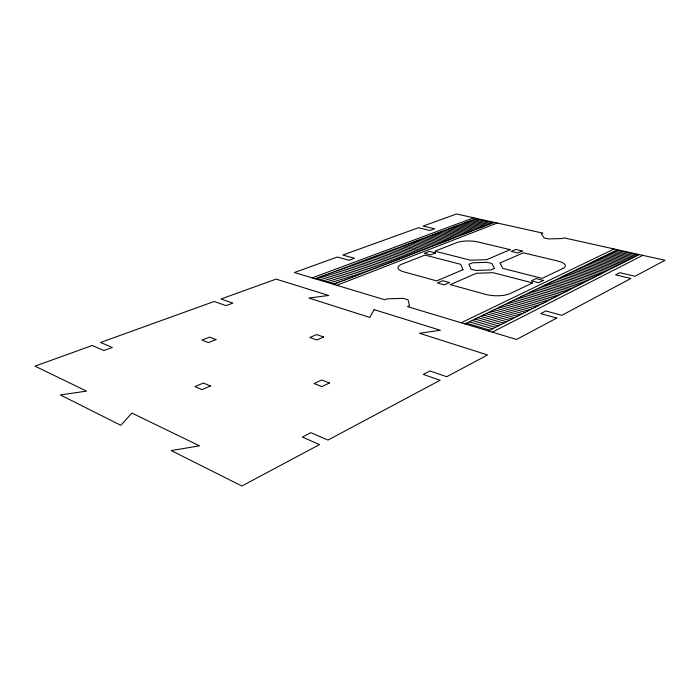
<?xml version="1.0" encoding="UTF-8"?>
<svg xmlns="http://www.w3.org/2000/svg" width="700" height="700" viewBox="0 0 700 700"><rect width="100%" height="100%" fill="white"/><g stroke="black" fill="none" stroke-linecap="round" stroke-linejoin="round"><path stroke-width="1.05" d="M492.293 332.15L642.784 255.343M488.329 330.96L639.135 254.537M465.001 323.925L617.645 249.76M461.186 322.779L614.119 248.981M336.805 285.32L497.28 223.029M333.672 284.375L494.287 222.364M315.21 278.81L476.621 218.435M312.183 277.9L473.716 217.796M475.475 218.864L493.15 222.801M616.577 250.276L638.094 255.062M473.331 219.669L491.024 223.624M614.582 251.248L636.125 256.06M471.17 220.474L488.88 224.455M612.579 252.219L634.148 257.066M469.009 221.287L486.727 225.277M610.566 253.199L632.17 258.072M466.83 222.101L484.566 226.118M608.536 254.179L630.175 259.079M464.642 222.915L482.396 226.957M606.506 255.176L628.163 260.094M462.438 223.737L480.209 227.797M604.459 256.165L626.15 261.118M460.233 224.569L478.012 228.646M602.403 257.171L624.12 262.15M458.01 225.4L475.808 229.495M600.329 258.169L622.081 263.183M455.779 226.231L473.594 230.352M598.246 259.184L620.025 264.224M453.539 227.071L471.363 231.21M596.155 260.199L617.969 265.265M451.281 227.911L469.123 232.076M594.055 261.223L615.895 266.315M449.015 228.76L466.874 232.943M591.938 262.246L613.804 267.374M446.74 229.618L464.616 233.818M589.811 263.279L611.712 268.433M444.456 230.466L462.341 234.693M587.676 264.32L609.604 269.5M442.155 231.332L460.058 235.576M585.524 265.361L607.477 270.576M439.845 232.19L457.765 236.469M583.363 266.42L605.351 271.661M437.526 233.065L455.455 237.352M581.192 267.47L603.207 272.746M435.19 233.931L453.136 238.254M579.005 268.537L601.046 273.84M432.845 234.806L450.809 239.146M576.809 269.605L598.876 274.934M430.491 235.69L448.464 240.056M574.595 270.672L596.697 276.045M428.12 236.574L446.11 240.966M572.372 271.757L594.51 277.156M425.74 237.466L443.748 241.876M570.141 272.842L592.305 278.267M423.351 238.359L441.368 242.795M567.892 273.936L590.082 279.396M420.945 239.26L438.97 243.723M565.635 275.03L587.851 280.525M418.53 240.17L436.572 244.65M563.36 276.132L585.611 281.662M416.098 241.071L434.158 245.578M561.076 277.244L583.354 282.8M413.656 241.99L431.725 246.514M558.775 278.364L581.087 283.955M411.206 242.909L429.284 247.459M556.465 279.484L578.804 285.11M408.739 243.828L426.834 248.404M554.137 280.613L576.503 286.274M406.262 244.755L424.366 249.358M551.801 281.75L574.192 287.446M403.769 245.691L421.89 250.32M549.447 282.896L571.874 288.619M401.441 246.557L419.571 251.213M547.251 283.964L569.704 289.721M398.921 247.502L417.069 252.175M544.88 285.119L567.359 290.911M396.392 248.447L414.549 253.146M542.483 286.283L564.996 292.11M393.855 249.401L412.02 254.126M540.076 287.446L562.616 293.309M391.291 250.355L409.474 255.106M537.661 288.619L560.227 294.525M388.727 251.318L406.919 256.095M535.229 289.809L557.821 295.741M386.137 252.28L404.346 257.092M532.779 290.999L555.398 296.966M383.539 253.251L401.756 258.09M530.311 292.189L552.965 298.2M380.931 254.231L399.158 259.088M527.835 293.396L550.515 299.442M378.306 255.211L396.55 260.102M525.35 294.604L548.056 300.694M375.664 256.2L393.916 261.118M522.839 295.82L545.58 301.945M373.012 257.189L391.274 262.132M520.319 297.045L543.086 303.214M370.344 258.186L388.623 263.156M517.781 298.279L540.575 304.483M367.666 259.192L385.954 264.189M515.226 299.521L538.055 305.76M364.971 260.199L383.267 265.23M512.663 300.773L535.517 307.046M362.259 261.214L380.564 266.271M510.081 302.024L532.962 308.341M359.529 262.238L377.851 267.321M507.483 303.284L530.39 309.645M356.79 263.261L375.121 268.371M504.866 304.553L527.8 310.949M354.034 264.294L372.374 269.43M502.241 305.839L525.201 312.27M351.269 265.326L369.618 270.498M499.59 307.116L522.585 313.6M348.477 266.368L366.844 271.574M496.93 308.411L519.951 314.93M345.678 267.418L364.053 272.65M494.252 309.715L517.3 316.277M342.86 268.467L361.244 273.726M491.558 311.027L514.631 317.625M340.034 269.526L358.418 274.82M488.845 312.34L511.945 318.99M337.181 270.594L355.582 275.914M486.115 313.67L509.241 320.355M334.32 271.661L352.73 277.016M483.367 315L506.529 321.738M331.441 272.746L349.86 278.127M480.611 316.348L503.79 323.12M328.545 273.822L346.973 279.239M477.829 317.695L501.043 324.52M325.631 274.916L344.067 280.359M475.029 319.051L498.269 325.92M322.709 276.01L341.154 281.488M472.22 320.425L495.477 327.329M319.76 277.113L338.214 282.625M469.385 321.799L492.677 328.755M316.803 278.215L335.265 283.762M466.532 323.181L489.851 330.181M374.115 309.619L369.81 317.441L308.91 298.034L328.694 295.47L276.141 279.108L221.016 299.005L232.89 303.091L226.03 305.62L214.165 301.481L100.59 342.475L112.315 347.506L103.924 350.595L92.225 345.494L35 366.152L86.52 391.108L60.358 394.957L120.811 425.285L131.889 413.088L199.491 445.848L171.22 450.581L241.868 486.019L319.559 444.57L302.348 437.071L310.809 432.688L328.002 440.072L440.081 380.275L423.316 374.421L429.975 370.974L446.705 376.74L487.541 354.953L419.501 333.279L440.387 330.26L374.115 309.619M556.71 318.054L516.574 339.465L407.47 306.6L409.535 305.699L408.021 299.766L403.156 298.322L386.846 298.891L384.773 299.766L294.35 272.536L337.339 257.014L349.099 260.286L354.559 258.274L342.808 255.045L418.451 227.736L429.984 230.493L434.621 228.786L423.098 226.065L456.566 213.981L542.762 233.126L541.293 233.748L544.215 237.912L548.817 238.945L562.651 238.507L564.104 237.869L665 260.277L635.049 276.264L619.832 272.659L615.597 274.846L630.858 278.495L561.776 315.35L545.86 310.966L540.75 313.609L556.71 318.054M329.429 382.979L321.895 386.584L314.125 383.574L321.668 380.004L329.429 382.979M543.392 280.42L538.641 282.695L531.379 280.822L536.148 278.574L543.392 280.42M532.604 282.896L510.379 293.484A17.657 6.107 1.6 0 1 485.502 294.341L450.275 284.637L476.438 273.254L493.106 272.694L532.604 282.896M562.756 268.546L542.124 278.373L502.801 268.398L499.931 263.016L523.381 252.814L557.489 260.96A16.695 5.355 2.4 0 1 562.756 268.546M494.445 268.441L491.006 269.946L475.877 270.445L471.126 269.211L468.921 264.276L472.386 262.815L487.209 262.325L491.934 263.515L494.445 268.441M210.438 385.998L202.011 389.646L194.976 386.601L203.403 383.005L210.438 385.998M323.671 336.998L316.811 339.964L309.811 337.505L316.671 334.574L323.671 336.998M449.496 282.555L444.194 284.848L437.386 282.966L442.697 280.691L449.496 282.555M522.296 251.046L517.808 252.989L511.192 251.405L515.699 249.48L522.296 251.046M462.971 269.719L436.678 280.892L403.856 271.854A16.537 5.442 -0.1 0 1 401.835 264.18L424.988 255.089L460.679 264.311L462.971 269.719M510.177 249.655L486.588 259.683L470.496 260.207L434.928 251.186L456.549 242.707A15.636 4.83 0.8 0 1 478.214 242.025L510.177 249.655M215.976 339.596L208.39 342.589L201.985 340.113L209.571 337.155L215.976 339.596M435.575 252.954L430.605 254.905L424.392 253.312L429.371 251.37L435.575 252.954"/></g></svg>
